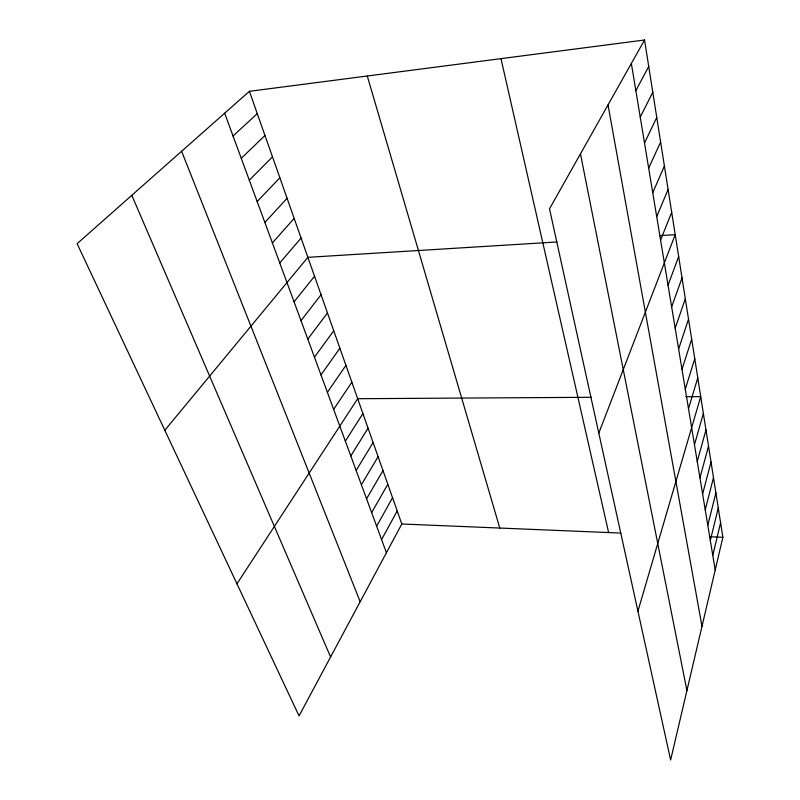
<?xml version="1.0" encoding="UTF-8"?>
<svg xmlns="http://www.w3.org/2000/svg" width="800" height="800" viewBox="0 0 800 800"><rect width="100%" height="100%" fill="white"/><g stroke="black" fill="none" stroke-linecap="round" stroke-linejoin="round"><path stroke-width="1.2" d="M644.56 40L722.88 537.29L670.63 760L549.51 208.84L644.56 40L249.41 91.31L77.12 243.68L299.04 715.9L401.8 523.99L249.41 91.31M712.78 555.36L720.6 522.78M710.31 540.44L718.27 508M707.79 525.24L715.9 492.96M705.23 509.75L713.49 477.64M702.61 493.96L711.03 462.03M699.95 477.87L708.53 446.14M697.23 461.46L705.98 429.94M694.46 444.74L703.38 413.44M637.93 611.2L700.73 396.62L685.76 396.71M688.49 408.66L697.78 377.88M685.27 389.22L694.76 358.74M681.98 369.34L691.68 339.18M678.62 349.01L688.53 319.19M675.18 328.22L685.32 298.76M671.65 306.94L682.03 277.88M668.05 285.17L678.66 256.52M598.79 433.12L675.22 234.66L659.53 235.63M660.58 240.05L671.7 212.31M656.71 216.67L668.1 189.42M652.74 192.71L664.41 166M648.67 168.15L660.63 142.01M644.51 142.97L656.76 117.44M640.23 117.15L652.79 92.26M635.85 90.66L648.73 66.46M381.57 539.57L397.21 510.96M376.65 526.21L392.54 497.71M371.65 512.62L387.8 484.26M366.57 498.8L382.99 470.58M361.4 484.75L378.09 456.68M356.14 470.47L373.11 442.55M350.79 455.93L368.05 428.18M345.35 441.15L362.91 413.57M236.96 583.81L357.67 398.71L591.5 397.29M333.65 409.37L351.86 382.2M327.38 392.32L345.93 365.37M320.98 374.93L339.89 348.22M314.45 357.19L333.74 330.75M307.79 339.1L327.46 312.93M301 320.64L321.06 294.76M294.07 301.81L314.54 276.23M164.81 430.28L307.88 257.33L556.97 241.96M279.77 262.96L301.09 238.05M272.39 242.92L294.16 218.37M264.86 222.45L287.09 198.29M257.17 201.54L279.87 177.78M249.3 180.18L272.49 156.85M241.27 158.34L264.96 135.47M233.05 136.02L257.27 113.62M401.8 523.99L620.91 533.07M709.36 536.73L722.88 537.29M131.8 195.32L330.59 656.98M181.61 151.27L360.17 601.73M224.65 113.2L386.41 552.72M367.28 76L499.78 528.05M500.99 58.64L608.63 532.56M580.47 153.85L686.92 690.58M608.02 104.91L701.99 626.33M631.35 63.48L715.21 570.02"/></g></svg>
